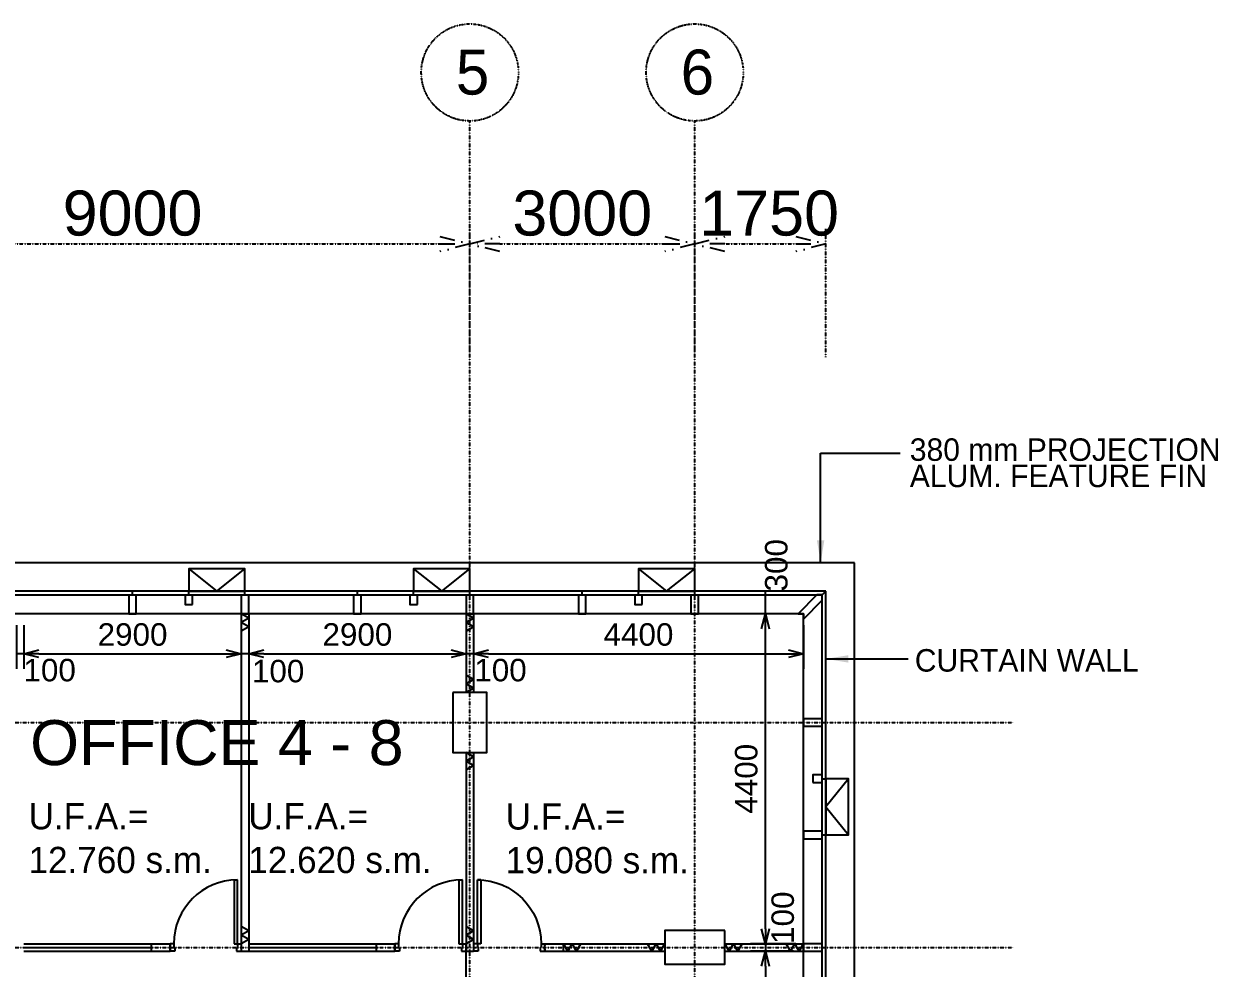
# Model space of a CAD drawing. Header units: millimetres. Extents: x 513 to 50196, y 336 to 55403.
# Drawn here: x 32358 to 48291, y 39997 to 52589 of the extents above; entities that cross this region are included whole.
import ezdxf

# ---------------------------------------------------------------- set-up
doc = ezdxf.new("R2010")
doc.units = ezdxf.units.MM
doc.linetypes.add('DASHDOT', pattern=[1, 0.5, -0.25, 0, -0.25])
doc.layers.get('0').update_dxf_attribs({"color": 8})
doc.layers.get('Defpoints').update_dxf_attribs({"color": 8})
for name, color, linetype in [('DLN020__', 8, 'DASHDOT'), ('DLN030', 8, 'Continuous'), ('DLN040__', 8, 'Continuous'), ('DLN041_1', 8, 'Continuous'), ('DLN061__1', 8, 'Continuous'), ('DLN220__', 8, 'Continuous'), ('DLN280__', 8, 'Continuous'), ('DLN314__', 8, 'Continuous'), ('DLN324__', 8, 'Continuous'), ('DLN325__', 8, 'Continuous'), ('FITDOOR', 8, 'Continuous')]:
    doc.layers.add(name, color=color, linetype=linetype)
doc.styles.add('A_IAS_GRID$0$Standard', font='txt')
doc.styles.add('SWIS721LT450', font='swissl.ttf')
doc.styles.add('SWIS721LT750', font='swissl.ttf')
doc.dimstyles.new('INTDIM', dxfattribs={"dimscale": 200, "dimtxt": 2.25, "dimasz": 1.5, "dimexe": 1, "dimexo": 0, "dimgap": 1, "dimtad": 1, "dimdec": 0, "dimrnd": 1, "dimzin": 1, "dimdsep": 46, "dimtxsty": 'SWIS721LT450', "dimcen": 1, "dimclrd": 256, "dimclre": 256, "dimclrt": 256, "dimaunit": 1, "dimadec": 3, "dimazin": 0, "dimtfac": 1, "dimtdec": 0, "dimtix": 1, "dimtmove": 2, "dimatfit": 0, "dimfxl": 1, "dimtolj": 1, "dimtzin": 0, "dimarcsym": 0})

# ---------------------------------------------------------------- blocks, each defined once
blk = doc.blocks.new('DIMARR')
for p, q in [((-1, 0.25), (0, 0)), ((-1, 0), (0, 0)), ((0, 0), (-1, -0.25))]:
    blk.add_line(p, q)
blk = doc.blocks.new('*D234')
at = {"layer": 'Defpoints', "color": 0, "transparency": 16777216}
for p in [(38308, 49654), (29308, 47945), (38308, 47945)]:
    blk.add_point(p, dxfattribs=at)
at = {"layer": 'DLN020__', "lineweight": -2, "transparency": 16777216}
for p, q in [((29308, 48145), (29308, 49854)), ((38308, 48145), (38308, 49854)), ((29708, 49654), (37908, 49654))]:
    blk.add_line(p, q, dxfattribs=at)
at = {"layer": 'DLN020__', "lineweight": -2, "transparency": 16777216, "xscale": 400, "yscale": 400, "zscale": 400, "rotation": 180}
blk.add_blockref('DIMARR', (29308, 49654), dxfattribs=at)
at = {"layer": 'DLN020__', "lineweight": -2, "transparency": 16777216, "xscale": 400, "yscale": 400, "zscale": 400}
blk.add_blockref('DIMARR', (38308, 49654), dxfattribs=at)
at = {"layer": 'DLN020__', "transparency": 16777216, "insert": (33808, 50062), "char_height": 600, "attachment_point": 5, "style": 'SWIS721LT450'}
blk.add_mtext('\\A1;9000', dxfattribs=at)
blk = doc.blocks.new('*D235')
at = {"layer": 'Defpoints', "color": 0, "transparency": 16777216}
for p in [(41308, 49654), (38308, 47945), (41308, 47945)]:
    blk.add_point(p, dxfattribs=at)
at = {"layer": 'DLN020__', "lineweight": -2, "transparency": 16777216}
for p, q in [((38308, 48145), (38308, 49854)), ((41308, 48145), (41308, 49854)), ((38708, 49654), (40908, 49654))]:
    blk.add_line(p, q, dxfattribs=at)
at = {"layer": 'DLN020__', "lineweight": -2, "transparency": 16777216, "xscale": 400, "yscale": 400, "zscale": 400, "rotation": 180}
blk.add_blockref('DIMARR', (38308, 49654), dxfattribs=at)
at = {"layer": 'DLN020__', "lineweight": -2, "transparency": 16777216, "xscale": 400, "yscale": 400, "zscale": 400}
blk.add_blockref('DIMARR', (41308, 49654), dxfattribs=at)
at = {"layer": 'DLN020__', "transparency": 16777216, "insert": (39808, 50062), "char_height": 600, "attachment_point": 5, "style": 'SWIS721LT450'}
blk.add_mtext('\\A1;3000', dxfattribs=at)
blk = doc.blocks.new('*D242')
at = {"layer": 'Defpoints', "color": 0, "transparency": 16777216}
for p in [(43058, 49654), (41308, 47945), (43058, 47945)]:
    blk.add_point(p, dxfattribs=at)
at = {"layer": 'DLN020__', "lineweight": -2, "transparency": 16777216}
for p, q in [((41308, 48145), (41308, 49854)), ((43058, 48145), (43058, 49854)), ((41708, 49654), (42658, 49654))]:
    blk.add_line(p, q, dxfattribs=at)
at = {"layer": 'DLN020__', "lineweight": -2, "transparency": 16777216, "xscale": 400, "yscale": 400, "zscale": 400, "rotation": 180}
blk.add_blockref('DIMARR', (41308, 49654), dxfattribs=at)
at = {"layer": 'DLN020__', "lineweight": -2, "transparency": 16777216, "xscale": 400, "yscale": 400, "zscale": 400}
blk.add_blockref('DIMARR', (43058, 49654), dxfattribs=at)
at = {"layer": 'DLN020__', "transparency": 16777216, "insert": (42301, 50062), "char_height": 600, "attachment_point": 5, "style": 'SWIS721LT450'}
blk.add_mtext('\\A1;1750', dxfattribs=at)
blk = doc.blocks.new('*D264')
at = {"layer": 'Defpoints', "color": 0, "transparency": 16777216}
for p in [(32258, 44772), (32358, 44772), (32258, 44190)]:
    blk.add_point(p, dxfattribs=at)
at = {"layer": 'DLN030', "lineweight": -2, "transparency": 16777216}
for p, q in [((32258, 44572), (32258, 43990)), ((32358, 44572), (32358, 43990)), ((32358, 44190), (32258, 44190))]:
    blk.add_line(p, q, dxfattribs=at)
at = {"layer": 'DLN030', "transparency": 16777216, "insert": (32702, 43969), "char_height": 300, "attachment_point": 5, "style": 'SWIS721LT450'}
blk.add_mtext('\\A1;100', dxfattribs=at)
blk = doc.blocks.new('*D265')
at = {"layer": 'Defpoints', "color": 0, "transparency": 16777216}
for p in [(32358, 44772), (35258, 44772), (35258, 44190)]:
    blk.add_point(p, dxfattribs=at)
at = {"layer": 'DLN030', "lineweight": -2, "transparency": 16777216}
for p, q in [((32358, 44572), (32358, 43990)), ((35258, 44572), (35258, 43990)), ((32558, 44190), (35058, 44190))]:
    blk.add_line(p, q, dxfattribs=at)
at = {"layer": 'DLN030', "lineweight": -2, "transparency": 16777216, "xscale": 200, "yscale": 200, "zscale": 200, "rotation": 180}
blk.add_blockref('DIMARR', (32358, 44190), dxfattribs=at)
at = {"layer": 'DLN030', "lineweight": -2, "transparency": 16777216, "xscale": 200, "yscale": 200, "zscale": 200}
blk.add_blockref('DIMARR', (35258, 44190), dxfattribs=at)
at = {"layer": 'DLN030', "transparency": 16777216, "insert": (33808, 44444), "char_height": 300, "attachment_point": 5, "style": 'SWIS721LT450'}
blk.add_mtext('\\A1;2900', dxfattribs=at)
blk = doc.blocks.new('*D266')
at = {"layer": 'Defpoints', "color": 0, "transparency": 16777216}
for p in [(35258, 44772), (35358, 44772), (35258, 44190)]:
    blk.add_point(p, dxfattribs=at)
at = {"layer": 'DLN030', "lineweight": -2, "transparency": 16777216}
for p, q in [((35258, 44572), (35258, 43990)), ((35358, 44572), (35358, 43990)), ((35358, 44190), (35258, 44190))]:
    blk.add_line(p, q, dxfattribs=at)
at = {"layer": 'DLN030', "transparency": 16777216, "insert": (35750, 43956), "char_height": 300, "attachment_point": 5, "style": 'SWIS721LT450'}
blk.add_mtext('\\A1;100', dxfattribs=at)
blk = doc.blocks.new('*D267')
at = {"layer": 'Defpoints', "color": 0, "transparency": 16777216}
for p in [(35358, 44772), (38258, 44772), (38258, 44190)]:
    blk.add_point(p, dxfattribs=at)
at = {"layer": 'DLN030', "lineweight": -2, "transparency": 16777216}
for p, q in [((35358, 44572), (35358, 43990)), ((38258, 44572), (38258, 43990)), ((35558, 44190), (38058, 44190))]:
    blk.add_line(p, q, dxfattribs=at)
at = {"layer": 'DLN030', "lineweight": -2, "transparency": 16777216, "xscale": 200, "yscale": 200, "zscale": 200, "rotation": 180}
blk.add_blockref('DIMARR', (35358, 44190), dxfattribs=at)
at = {"layer": 'DLN030', "lineweight": -2, "transparency": 16777216, "xscale": 200, "yscale": 200, "zscale": 200}
blk.add_blockref('DIMARR', (38258, 44190), dxfattribs=at)
at = {"layer": 'DLN030', "transparency": 16777216, "insert": (36808, 44444), "char_height": 300, "attachment_point": 5, "style": 'SWIS721LT450'}
blk.add_mtext('\\A1;2900', dxfattribs=at)
blk = doc.blocks.new('*D268')
at = {"layer": 'Defpoints', "color": 0, "transparency": 16777216}
for p in [(38258, 44772), (38358, 44772), (38258, 44190)]:
    blk.add_point(p, dxfattribs=at)
at = {"layer": 'DLN030', "lineweight": -2, "transparency": 16777216}
for p, q in [((38258, 44572), (38258, 43990)), ((38358, 44572), (38358, 43990)), ((38358, 44190), (38258, 44190))]:
    blk.add_line(p, q, dxfattribs=at)
at = {"layer": 'DLN030', "transparency": 16777216, "insert": (38717, 43969), "char_height": 300, "attachment_point": 5, "style": 'SWIS721LT450'}
blk.add_mtext('\\A1;100', dxfattribs=at)
blk = doc.blocks.new('*D269')
at = {"layer": 'Defpoints', "color": 0, "transparency": 16777216}
for p in [(38358, 44772), (42758, 44772), (42758, 44190)]:
    blk.add_point(p, dxfattribs=at)
at = {"layer": 'DLN030', "lineweight": -2, "transparency": 16777216}
for p, q in [((38358, 44572), (38358, 43990)), ((42758, 44572), (42758, 43990)), ((38558, 44190), (42558, 44190))]:
    blk.add_line(p, q, dxfattribs=at)
at = {"layer": 'DLN030', "lineweight": -2, "transparency": 16777216, "xscale": 200, "yscale": 200, "zscale": 200, "rotation": 180}
blk.add_blockref('DIMARR', (38358, 44190), dxfattribs=at)
at = {"layer": 'DLN030', "lineweight": -2, "transparency": 16777216, "xscale": 200, "yscale": 200, "zscale": 200}
blk.add_blockref('DIMARR', (42758, 44190), dxfattribs=at)
at = {"layer": 'DLN030', "transparency": 16777216, "insert": (40558, 44444), "char_height": 300, "attachment_point": 5, "style": 'SWIS721LT450'}
blk.add_mtext('\\A1;4400', dxfattribs=at)
blk = doc.blocks.new('*D270')
at = {"layer": 'Defpoints', "color": 0, "transparency": 16777216}
for p in [(42824, 40322), (42251, 40222), (42824, 40222)]:
    blk.add_point(p, dxfattribs=at)
at = {"layer": 'DLN030', "lineweight": -2, "transparency": 16777216}
for p, q in [((42624, 40322), (42051, 40322)), ((42251, 40322), (42251, 40222)), ((42624, 40222), (42051, 40222))]:
    blk.add_line(p, q, dxfattribs=at)
at = {"layer": 'DLN030', "transparency": 16777216, "insert": (42484, 40669), "char_height": 300, "attachment_point": 5, "rotation": 90, "style": 'SWIS721LT450'}
blk.add_mtext('\\A1;100', dxfattribs=at)
blk = doc.blocks.new('*D271')
at = {"layer": 'Defpoints', "color": 0, "transparency": 16777216}
for p in [(42824, 40222), (42251, 35822), (42824, 35822)]:
    blk.add_point(p, dxfattribs=at)
at = {"layer": 'DLN030', "lineweight": -2, "transparency": 16777216}
for p, q in [((42624, 40222), (42051, 40222)), ((42251, 40022), (42251, 36022)), ((42624, 35822), (42051, 35822))]:
    blk.add_line(p, q, dxfattribs=at)
at = {"layer": 'DLN030', "lineweight": -2, "transparency": 16777216, "xscale": 200, "yscale": 200, "zscale": 200}
for p, rotation in [((42251, 40222), 90), ((42251, 35822), 270)]:
    blk.add_blockref('DIMARR', p, dxfattribs=dict(at, rotation=rotation))
at = {"layer": 'DLN030', "transparency": 16777216, "insert": (41997, 38022), "char_height": 300, "attachment_point": 5, "rotation": 90, "style": 'SWIS721LT450'}
blk.add_mtext('\\A1;4400', dxfattribs=at)
blk = doc.blocks.new('*D316')
at = {"layer": 'Defpoints', "color": 0, "transparency": 16777216}
for p in [(42251, 44722), (42760, 44722), (42858, 40322)]:
    blk.add_point(p, dxfattribs=at)
at = {"layer": 'DLN030', "lineweight": -2, "transparency": 16777216}
for p, q in [((42560, 44722), (42051, 44722)), ((42251, 40522), (42251, 44522)), ((42658, 40322), (42051, 40322))]:
    blk.add_line(p, q, dxfattribs=at)
at = {"layer": 'DLN030', "lineweight": -2, "transparency": 16777216, "xscale": 200, "yscale": 200, "zscale": 200}
for p, rotation in [((42251, 44722), 90), ((42251, 40322), 270)]:
    blk.add_blockref('DIMARR', p, dxfattribs=dict(at, rotation=rotation))
at = {"layer": 'DLN030', "transparency": 16777216, "insert": (41997, 42522), "char_height": 300, "attachment_point": 5, "rotation": 90, "style": 'SWIS721LT450'}
blk.add_mtext('\\A1;4400', dxfattribs=at)
blk = doc.blocks.new('*D317')
at = {"layer": 'Defpoints', "color": 0, "transparency": 16777216}
for p in [(42251, 45022), (42758, 45022), (42758, 44722)]:
    blk.add_point(p, dxfattribs=at)
at = {"layer": 'DLN030', "lineweight": -2, "transparency": 16777216}
for p, q in [((42558, 45022), (42051, 45022)), ((42251, 44722), (42251, 45022)), ((42558, 44722), (42051, 44722))]:
    blk.add_line(p, q, dxfattribs=at)
at = {"layer": 'DLN030', "transparency": 16777216, "insert": (42398, 45369), "char_height": 300, "attachment_point": 5, "rotation": 90, "style": 'SWIS721LT450'}
blk.add_mtext('\\A1;300', dxfattribs=at)
blk = doc.blocks.new('DR1CR2')
at = {"layer": 'FITDOOR'}
for p, q in [((-50, 0), (-50, -50)), ((-50, 0), (0, 0)), ((0, 0), (0, -25)), ((-62.5, -50), (-50, -50)), ((-62.5, -50), (-62.5, -100)), ((-62.5, -100), (0, -100)), ((-12, -25), (0, -25)), ((-12, -75), (0, -75)), ((0, -75), (0, -100))]:
    blk.add_line(p, q, dxfattribs=at)
blk = doc.blocks.new('DR1AD')
at = {"layer": 'FITDOOR'}
for p, q in [((-45, 1), (0, 1)), ((-45, 1), (-45, 0)), ((0, 0), (0, 1)), ((-45, 0), (0, 0))]:
    blk.add_line(p, q, dxfattribs=at)
blk = doc.blocks.new('DR1AM')
at = {"layer": 'FITDOOR'}
blk.add_arc((0, 0), 1, 90, 180, dxfattribs=at)
blk = doc.blocks.new('DR1CL2')
at = {"layer": 'FITDOOR'}
for p, q in [((50, 0), (0, 0)), ((0, 0), (0, -25)), ((50, 0), (50, -50)), ((12, -25), (0, -25)), ((0, -75), (0, -100)), ((12, -75), (0, -75)), ((62.5, -100), (0, -100)), ((62.5, -50), (50, -50)), ((62.5, -50), (62.5, -100))]:
    blk.add_line(p, q, dxfattribs=at)
blk = doc.blocks.new('A$C75032E79')
at = {"layer": 'DLN314__', "ltscale": 0.05}
blk.add_lwpolyline([(-750, 0), (0, 0), (0, 300), (-750, 300)], close=True, dxfattribs=at)
blk.add_lwpolyline([(-750, 300), (-375, 0), (0, 300)], dxfattribs=at)
blk = doc.blocks.new('MAGENTA')
at = {"layer": 'DLN314__'}
blk.add_line((-212508, -468222), (-212508, -468172), dxfattribs=at)
blk.add_lwpolyline([(-212458, -468472), (-212458, -468222), (-212558, -468222), (-212558, -468472)], close=True, dxfattribs=at)
blk = doc.blocks.new('MAGETA-2')
at = {"layer": 'DLN314__'}
blk.add_line((-211908, -468637), (-211908, -468587), dxfattribs=at)
blk.add_lwpolyline([(-211858, -468762), (-211858, -468637), (-211958, -468637), (-211958, -468762)], close=True, dxfattribs=at)
blk = doc.blocks.new('MAGENTA-3')
at = {"layer": 'DLN314__'}
blk.add_line((-214208, -468222), (-214258, -468172), dxfattribs=at)
blk.add_lwpolyline([(-213958, -468543), (-213958, -468472), (-213887, -468472), (-214137, -468222), (-214208, -468222), (-214208, -468293)], close=True, dxfattribs=at)
blk = doc.blocks.new('w')
at = {"layer": 'DLN061__1'}
for p, q in [((-380707, -515975), (-380854, -515719)), ((-380707, -515975), (-380559, -515719)), ((-380411, -515975), (-380559, -515719)), ((-380411, -515975), (-380263, -515719))]:
    blk.add_line(p, q, dxfattribs=at)

msp = doc.modelspace()

# ---------------------------------------------------------------- linework, layer by layer
at = {"layer": 'DLN020__'}
for p, q in [((38308.1, 4543.6), (38308.1, 51293.6)), ((41308.1, 4543.6), (41308.1, 51293.6)), ((1808.1, 43272.3), (45558.1, 43272.3)), ((1808.1, 40272.3), (45558.1, 40272.3))]:
    msp.add_line(p, q, dxfattribs=at)
for centre in [(38308.1, 51941.2), (41308.1, 51941.2)]:
    msp.add_circle(centre, 647.6, dxfattribs=at)
at = {"layer": 'DLN220__'}
for p, q in [((35258.1, 44722.3), (35258.1, 40222.3)), ((35358.1, 44722.3), (35358.1, 40222.3)), ((38258.1, 44722.3), (38258.1, 43672.3)), ((38358.1, 44722.3), (38358.1, 43672.3)), ((38258.1, 42872.3), (38258.1, 40222.3)), ((38358.1, 42872.3), (38358.1, 40222.3)), ((34058.1, 40322.3), (34308.1, 40322.3)), ((34308.1, 40222.3), (34308.1, 40322.3)), ((34308.1, 40322.3), (34308.1, 40222.3)), ((34308.1, 40322.3), (34308.1, 40222.3)), ((37058.1, 40322.3), (37308.1, 40322.3)), ((37308.1, 40222.3), (37308.1, 40322.3)), ((37308.1, 40322.3), (37308.1, 40222.3)), ((37308.1, 40322.3), (37308.1, 40222.3)), ((37308.1, 40322.3), (37308.1, 40222.3)), ((39308.1, 40322.3), (40908.1, 40322.3)), ((39308.1, 40222.3), (39308.1, 40322.3)), ((39558.1, 40222.3), (39558.1, 40322.3)), ((41708.1, 40322.3), (42758.1, 40322.3)), ((34058.1, 40222.3), (34308.1, 40222.3)), ((35258.1, 40222.3), (35358.1, 40222.3)), ((37058.1, 40222.3), (37308.1, 40222.3)), ((38258.1, 40222.3), (38358.1, 40222.3)), ((39308.1, 40222.3), (40908.1, 40222.3)), ((41708.1, 40222.3), (42758.1, 40222.3))]:
    msp.add_line(p, q, dxfattribs=at)
at = {"layer": 'DLN220__', "ltscale": 0.05}
msp.add_line((38258.1, 35822.3), (38258.1, 40222.3), dxfattribs=at)
at = {"layer": 'DLN280__'}
for points in [[(38083.1, 43672.3), (38083.1, 42872.3), (38533.1, 42872.3), (38533.1, 43672.3)], [(41708.1, 40497.3), (40908.1, 40497.3), (40908.1, 40047.3), (41708.1, 40047.3)]]:
    msp.add_lwpolyline(points, close=True, dxfattribs=at)
at = {"layer": 'DLN314__'}
for p, q in [((43438.1, 45402.3), (25742.6, 45402.3)), ((43438.1, 25953.1), (43438.1, 45402.3)), ((43008.1, 44972.3), (25658.3, 44972.3)), ((43058.1, 45022.3), (25668.1, 45022.3)), ((43008.1, 43322.3), (43008.1, 44972.3)), ((43058.1, 26072.3), (43058.1, 45022.3)), ((42758.1, 44722.3), (25609.3, 44722.3)), ((42758.1, 26166.4), (42758.1, 44722.3)), ((43008.1, 42572.3), (43008.1, 43222.3)), ((43008.1, 41822.3), (43008.1, 42472.3)), ((43008.1, 40322.3), (43008.1, 41722.3)), ((43008.1, 38822.3), (43008.1, 40222.3))]:
    msp.add_line(p, q, dxfattribs=at)
at = {"layer": 'DLN324__'}
for p, q in [((32358.1, 40322.3), (34058.1, 40322.3)), ((34058.1, 40322.3), (34058.1, 40222.3)), ((35358.1, 40322.3), (37058.1, 40322.3)), ((37058.1, 40322.3), (37058.1, 40222.3)), ((32358.1, 40273.3), (34058.1, 40273.3)), ((32358.1, 40222.3), (34058.1, 40222.3)), ((35358.1, 40273.3), (37058.1, 40273.3)), ((35358.1, 40222.3), (37058.1, 40222.3))]:
    msp.add_line(p, q, dxfattribs=at)

# ---------------------------------------------------------------- block references
at = {"layer": 'DLN061__1', "xscale": 0.390625, "yscale": 0.390625, "zscale": 0.390625, "rotation": 90}
for p in [(-166194.8, 193262.6), (-163194.8, 193262.6), (-163194.8, 192443.5), (-163194.8, 191412.6), (-166194.8, 189093.5), (-163194.8, 189093.5)]:
    msp.add_blockref('w', p, dxfattribs=at)
at = {"layer": 'DLN061__1', "xscale": 0.390625, "yscale": 0.390625, "zscale": 0.390625}
for p in [(188329.4, 241775.2), (189448.4, 241775.2), (190479.4, 241775.2), (191298.4, 241775.2)]:
    msp.add_blockref('w', p, dxfattribs=at)
at = {"layer": 'DLN314__', "ltscale": 0.05}
for p in [(35308.1, 45022.3), (38308.1, 45022.3), (41308.1, 45022.3)]:
    msp.add_blockref('A$C75032E79', p, dxfattribs=at)
at = {"layer": 'DLN314__'}
for name, p in [('MAGENTA', (246315.6, 513194.2)), ('MAGETA-2', (246465.9, 513609.1)), ('MAGENTA', (247815.6, 513194.2)), ('MAGENTA', (249315.6, 513194.2)), ('MAGETA-2', (249465.9, 513609.1)), ('MAGENTA', (250815.6, 513194.2)), ('MAGENTA', (252315.6, 513194.2)), ('MAGETA-2', (252465.9, 513609.1)), ('MAGENTA', (253815.6, 513194.2))]:
    msp.add_blockref(name, p, dxfattribs=at)
for name, p, rotation in [('MAGENTA-3', (511230.1, -169235.3), 269.9999999518084), ('MAGENTA', (511230.1, -169235.3), 270), ('MAGETA-2', (511644.9, -169385.5), 270), ('MAGENTA', (511230.1, -170735.3), 270), ('MAGENTA', (511230.1, -172235.3), 270)]:
    msp.add_blockref(name, p, dxfattribs=dict(at, rotation=rotation))
at = {"layer": 'DLN314__', "ltscale": 0.05, "rotation": 270}
msp.add_blockref('A$C75032E79', (43058.1, 41772.3), dxfattribs=at)
at = {"layer": 'DLN325__', "yscale": 850, "zscale": 850}
for p, xscale in [((35208.1, 40322.3), 850), ((38208.1, 40322.3), 850), ((38408.1, 40322.3), -850)]:
    msp.add_blockref('DR1AM', p, dxfattribs=dict(at, xscale=xscale))
at = {"layer": 'DLN325__', "yscale": 850}
for p in [(35208.1, 40322.3), (38208.1, 40322.3)]:
    msp.add_blockref('DR1AD', p, dxfattribs=at)
at = {"layer": 'DLN325__', "xscale": -1, "yscale": 850}
msp.add_blockref('DR1AD', (38408.1, 40322.3), dxfattribs=at)
at = {"layer": 'DLN325__'}
for name, p in [('DR1CL2', (34308.1, 40322.3)), ('DR1CR2', (35258.1, 40322.3)), ('DR1CL2', (37308.1, 40322.3)), ('DR1CR2', (38258.1, 40322.3))]:
    msp.add_blockref(name, p, dxfattribs=at)
at = {"layer": 'DLN325__', "xscale": -1}
for name, p in [('DR1CR2', (38358.1, 40322.3)), ('DR1CL2', (39308.1, 40322.3))]:
    msp.add_blockref(name, p, dxfattribs=at)

# ---------------------------------------------------------------- texts
at = {"layer": 'DLN020__', "char_height": 600, "width": 17069.008, "attachment_point": 1, "style": 'A_IAS_GRID$0$Standard'}
for s, insert in [('5', (38121.4, 52246.5)), ('6', (41121.4, 52246.5))]:
    msp.add_mtext(s, dxfattribs=dict(at, insert=insert))
at = {"layer": 'DLN040__', "char_height": 300, "width": 4867.131, "attachment_point": 7, "line_spacing_factor": 0.7, "style": 'SWIS721LT750'}
for s, insert in [('{\\fUnivers|b0|i0|c0|p34;380 mm PROJECTION ALUM. FEATURE FIN}', (44177.9, 46407.1)), ('{\\fUnivers|b0|i0|c0|p34;CURTAIN WALL}', (44244.5, 43946.6))]:
    msp.add_mtext(s, dxfattribs=dict(at, insert=insert))
at = {"layer": 'DLN041_1', "style": 'SWIS721LT750'}
msp.add_text('OFFICE 4 - 8', height=600, dxfattribs=at).set_placement((32441.7, 42703.8))
at = {"layer": 'DLN041_1', "char_height": 350, "width": 3069.175, "attachment_point": 7, "style": 'SWIS721LT750'}
for s, insert in [('{\\fUnivers|b0|i0|c0|p34;U.F.A.= \\P12.760 s.m.}', (32420.3, 41259)), ('{\\fUnivers|b0|i0|c0|p34;U.F.A.= \\P12.620 s.m.}', (35352, 41259)), ('{\\fUnivers|b0|i0|c0|p34;U.F.A.= \\P19.080 s.m.}', (38785.4, 41256.4))]:
    msp.add_mtext(s, dxfattribs=dict(at, insert=insert))

# ---------------------------------------------------------------- dimensions: what is measured, and where the dimension line sits
at = {"layer": 'DLN020__'}
for base, p1, p2, picture, middle in [((38308.1, 49653.6), (29308.1, 47945.3), (38308.1, 47945.3), '*D234', (33808.1, 50061.9)), ((41308.1, 49653.6), (38308.1, 47945.3), (41308.1, 47945.3), '*D235', (39808.1, 50061.9))]:
    dim = msp.add_linear_dim(base=base, p1=p1, p2=p2, angle=360, dimstyle='INTDIM', override={"dimscale": 1, "dimtxt": 600, "dimasz": 400, "dimexe": 200, "dimexo": 200, "dimgap": 100, "dimrnd": 0, "dimzin": 0, "dimblk": 'DIMARR', "dimcen": 200, "dimclrt": 256}, dxfattribs=at)
    dim.commit()
    dim.dimension.update_dxf_attribs({"geometry": picture, "text_midpoint": middle})
dim = msp.add_linear_dim(base=(43058.1, 49653.6), p1=(41308.1, 47945.3), p2=(43058.1, 47945.3), angle=360, dimstyle='INTDIM', override={"dimscale": 1, "dimtxt": 600, "dimasz": 400, "dimexe": 200, "dimexo": 200, "dimgap": 100, "dimrnd": 0, "dimzin": 0, "dimblk": 'DIMARR', "dimcen": 200, "dimclrt": 256}, dxfattribs=at)
dim.commit()
dim.dimension.update_dxf_attribs({"geometry": '*D242', "text_midpoint": (42300.7, 50061.9), "dimtype": 160})
at = {"layer": 'DLN030'}
for base, p1, p2, angle, picture, middle in [((42250.7, 45022.3), (42758.1, 44722.3), (42758.1, 45022.3), 90, '*D317', (42398.4, 45368.8)), ((32258.1, 44190.2), (32358.1, 44772.3), (32258.1, 44772.3), 180, '*D264', (32702.3, 43969.2)), ((35258.1, 44190.2), (35358.1, 44772.3), (35258.1, 44772.3), 180, '*D266', (35750, 43955.8)), ((38258.1, 44190.2), (38358.1, 44772.3), (38258.1, 44772.3), 180, '*D268', (38717.2, 43969.2)), ((42250.7, 40222.3), (42824, 40322.3), (42824, 40222.3), 90, '*D270', (42484.2, 40669.1))]:
    dim = msp.add_linear_dim(base=base, p1=p1, p2=p2, angle=angle, dimstyle='INTDIM', override={"dimscale": 1, "dimtxt": 300, "dimasz": 200, "dimexe": 200, "dimexo": 200, "dimgap": 100, "dimrnd": 0, "dimzin": 0, "dimblk": 'DIMARR', "dimcen": 200, "dimclrt": 256}, dxfattribs=at)
    dim.commit()
    dim.dimension.update_dxf_attribs({"geometry": picture, "text_midpoint": middle, "dimtype": 160})
for base, p1, p2, picture, middle in [((35258.1, 44190.2), (32358.1, 44772.3), (35258.1, 44772.3), '*D265', (33808.1, 44444.4)), ((38258.1, 44190.2), (35358.1, 44772.3), (38258.1, 44772.3), '*D267', (36808.1, 44444.4)), ((42758.1, 44190.2), (38358.1, 44772.3), (42758.1, 44772.3), '*D269', (40558.1, 44444.4))]:
    dim = msp.add_linear_dim(base=base, p1=p1, p2=p2, dimstyle='INTDIM', override={"dimscale": 1, "dimtxt": 300, "dimasz": 200, "dimexe": 200, "dimexo": 200, "dimgap": 100, "dimrnd": 0, "dimzin": 0, "dimblk": 'DIMARR', "dimcen": 200, "dimclrt": 256}, dxfattribs=at)
    dim.commit()
    dim.dimension.update_dxf_attribs({"geometry": picture, "text_midpoint": middle})
for base, p1, p2, picture, middle in [((42250.7, 44722.3), (42858.1, 40322.3), (42760.3, 44722.3), '*D316', (41996.5, 42522.3)), ((42250.7, 35822.3), (42824, 40222.3), (42824, 35822.3), '*D271', (41996.5, 38022.3))]:
    dim = msp.add_linear_dim(base=base, p1=p1, p2=p2, angle=90, dimstyle='INTDIM', override={"dimscale": 1, "dimtxt": 300, "dimasz": 200, "dimexe": 200, "dimexo": 200, "dimgap": 100, "dimrnd": 0, "dimzin": 0, "dimblk": 'DIMARR', "dimcen": 200, "dimclrt": 256}, dxfattribs=at)
    dim.commit()
    dim.dimension.update_dxf_attribs({"geometry": picture, "text_midpoint": middle})

# ---------------------------------------------------------------- leaders
at = {"layer": 'DLN040__'}
for points, override in [([(42988.3, 45402.3), (42988.3, 46862.5), (44050.2, 46862.5)], {"dimgap": 1, "dimtad": 0}), ([(43058.1, 44120.3), (44156.5, 44120.3)], {"dimtad": 0})]:
    msp.add_leader(points, dimstyle='INTDIM', override=override, dxfattribs=at)

doc.saveas('drawing.dxf')
